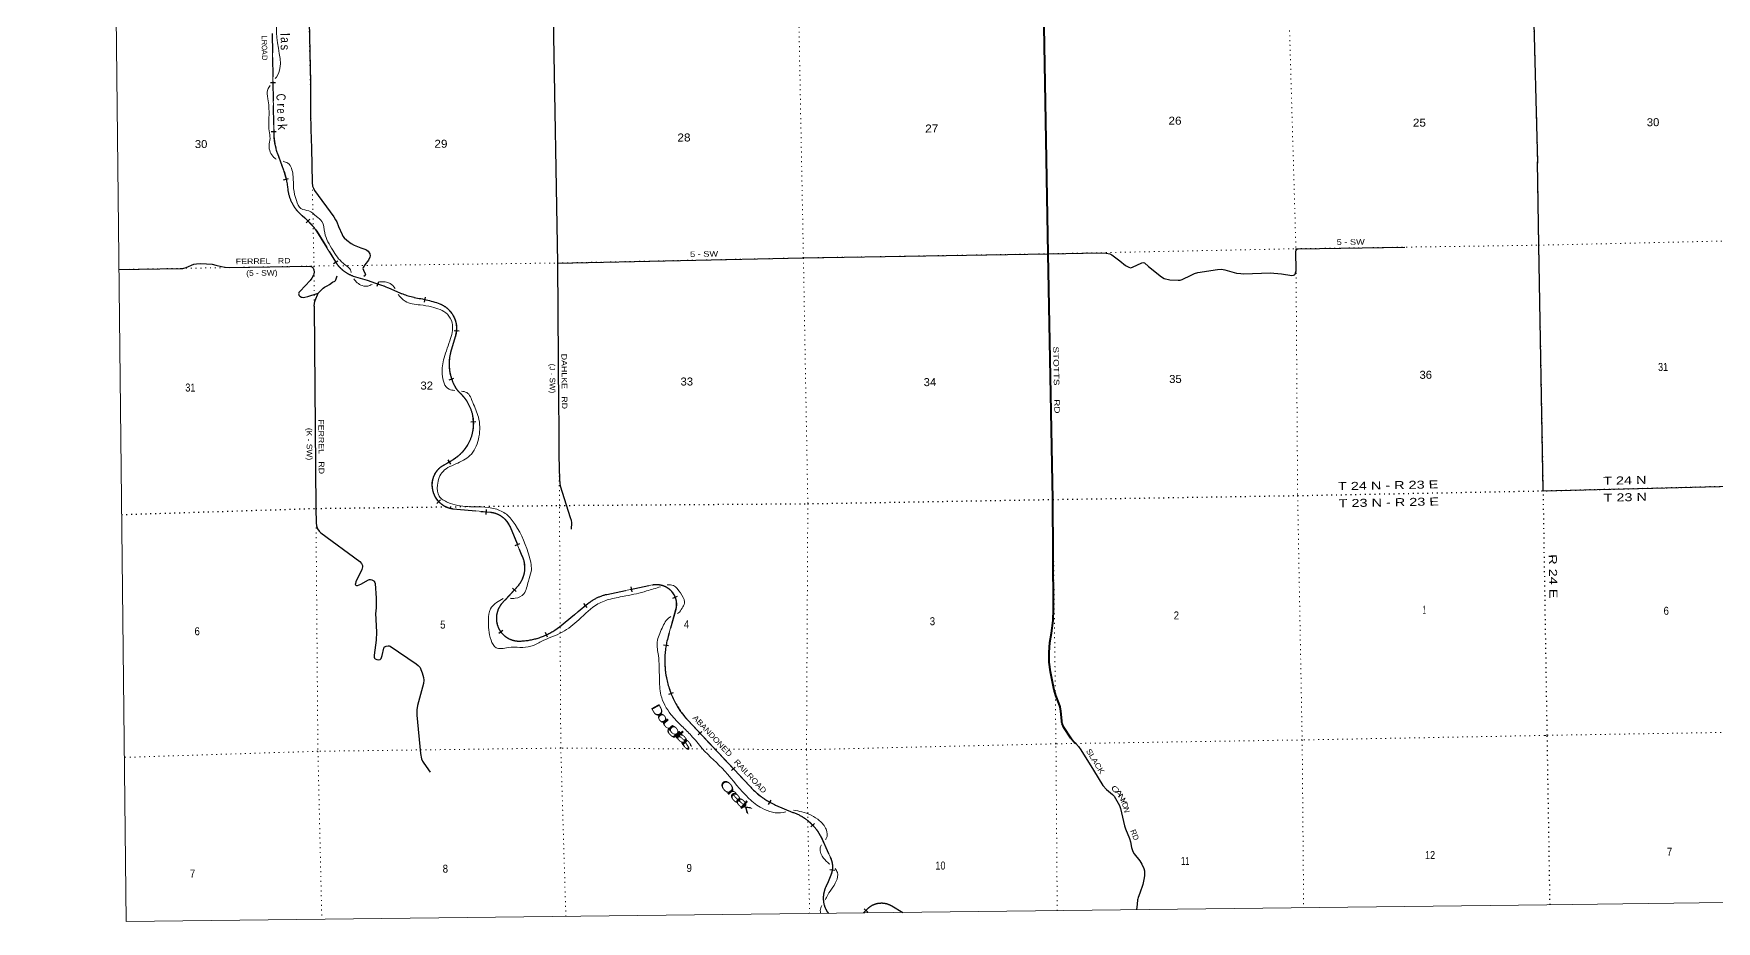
# Model space of a CAD drawing. Header units: feet. Extents: x 246606 to 497223, y 1368 to 189004.
# Drawn here: x 246606 to 283413, y 1368 to 20790 of the extents above; entities that cross this region are included whole.
import ezdxf
from ezdxf.enums import TextEntityAlignment as Align

# ---------------------------------------------------------------- set-up
doc = ezdxf.new("R2010")
doc.units = ezdxf.units.FT
doc.header["$LTSCALE"] = 70
doc.linetypes.add('DOTTED', pattern=[1.5, 0.3, -1.2])
doc.linetypes.add('LONG_DASHED', pattern=[7.5, 6, -1.5])
for name, color, linetype, lineweight in [('26', 7, 'Continuous', 40), ('29', 7, 'Continuous', 25), ('30', 7, 'Continuous', 25), ('34', 7, 'Continuous', 25), ('39', 7, 'Continuous', 13), ('4', 7, 'Continuous', 13), ('6', 7, 'DOTTED', 25), ('63', 7, 'Continuous', 25), ('7', 7, 'DOTTED', 13)]:
    doc.layers.add(name, color=color, linetype=linetype, lineweight=lineweight)
doc.layers.add('27', color=7, linetype='Continuous')
doc.layers.add('41', color=7, linetype='Continuous')

msp = doc.modelspace()

# ---------------------------------------------------------------- linework, layer by layer
at = {"layer": '26'}
msp.add_lwpolyline([(269400.34, 5262.22), (269372.76, 5284.22), (269315.35, 5347.46), (269295.74, 5372.45), (269142.94, 5612.02), (269134.79, 5624.74), (269121.97, 5648.85), (269111.74, 5674.16), (269104.22, 5700.41), (269099.48, 5727.3), (269097.57, 5754.53), (269074.29, 5969.27), (269056.42, 6057.96), (269030.03, 6142.5), (268964.84, 6308.28), (268946.85, 6356.98), (268934.05, 6407.29), (268930.76, 6425.53), (268850.39, 6824.08), (268821.77, 7037.28), (268815.59, 7252.29), (268831.92, 7466.78), (268869.23, 7672.68), (268906.87, 7947.9), (268915.94, 8201.71), (268900.71, 10598.46), (268797.27, 15973.95), (268699.8, 21363.57)], dxfattribs=at)
at = {"layer": '29'}
for p, q in [((279403.88, 21580), (279502.48, 17956.05)), ((274218.43, 15598.19), (274216.82, 16029.72)), ((274266.7, 16085.29), (276600.49, 16117.79)), ((248469.59, 15629.79), (249810.72, 15651.06)), ((250900.99, 15672.7), (252645.36, 15701.84)), ((254991, 5881.02), (255071.16, 5037.29))]:
    msp.add_line(p, q, dxfattribs=at)
for points in [[(257719.87, 42843.04), (257773.58, 37336.42), (257832.91, 31934.56), (257868.12, 26534.62), (257971.6, 21149.05), (258065, 15771.5), (258087.53, 12585.12), (258093.02, 12306.9), (258095.08, 11811.18), (258095.08, 11554.07), (258106.39, 11032.64)], [(252614.79, 21878.67), (252630.58, 21050.95), (252658.73, 19727.42), (252658.73, 19515.87), (252664.42, 19057.79), (252672.56, 18693.29), (252683.94, 18288.09), (252698.18, 17535.07)], [(279628.05, 10789.86), (279529.73, 16157.34), (279501.66, 17986.3)], [(252698.18, 17535.07), (252708.57, 17455.87), (252724.76, 17408.95), (252747.38, 17362.02), (253174.32, 16779.52), (253212.35, 16715.61), (253235.78, 16675.97), (253277.82, 16569.18), (253352.22, 16397.66), (253370.84, 16361.26), (253400.76, 16324.85), (253458.95, 16271.46), (253547.93, 16198.64), (253614.21, 16161.43), (253759.76, 16103.18), (253869.73, 16067.58), (253897.25, 16051.4), (253921.48, 16028.75), (253957.06, 15970.5), (253966.79, 15930.05), (253960.29, 15899.31), (253927.95, 15834.58), (253853.55, 15734.26), (253814.74, 15676.02), (253809.92, 15650.12), (253821.21, 15617.77), (253860.02, 15536.86), (253863.29, 15514.21), (253860.02, 15501.27), (253827.68, 15478.61)], [(258065, 15771.5), (263444.15, 15883.86), (268795.26, 15973.94), (269946.94, 15993.45)], [(269946.94, 15993.45), (270065.7, 15986.33), (270148.03, 15972.33), (270189.97, 15949.02), (270365.5, 15823.11), (270489.77, 15717.42), (270562.77, 15678.56), (270600.05, 15669.23), (270645.11, 15680.11), (270843.93, 15773.37), (270876.55, 15781.15), (270906.07, 15773.37), (270993.06, 15698.76), (271272.66, 15468.72), (271336.35, 15436.08), (271459.06, 15406.54), (271639.25, 15394.11), (271684.3, 15398.77), (271724.68, 15411.2), (271925.07, 15506.02), (271996.53, 15540.22), (272074.19, 15561.98), (272502.92, 15630.37), (272586.8, 15636.59), (272658.25, 15624.15), (272919.22, 15549.54), (273012.42, 15540.22), (273080.77, 15537.11), (273652.4, 15555.76), (273900.94, 15537.11), (274124.62, 15499.8), (274166.56, 15504.46), (274185.98, 15514.57), (274199.18, 15530.89), (274210.06, 15554.2), (274218.43, 15598.19)], [(274216.82, 16029.72), (274222.3, 16049.78), (274233.96, 16068.12), (274242.3, 16075.79), (274251.63, 16081.12), (274266.7, 16085.29)], [(249810.72, 15651.06), (249869.78, 15654.99), (249942.78, 15675.19), (250110.54, 15743.58), (250171.12, 15757.58), (250259.66, 15762.23), (250508.19, 15743.58), (250590.51, 15726.49), (250713.23, 15693.84), (250795.55, 15679.86), (250900.99, 15672.7)], [(252645.36, 15701.84), (252666.52, 15697.74), (252688.27, 15686.86), (252717, 15662.77), (252728.65, 15644.89), (252733.31, 15624.69), (252738.75, 15572.62), (252734.86, 15537.64), (252723.99, 15508.11), (252692.15, 15442.05), (252657.98, 15389.21), (252437.4, 15159.16), (252408.67, 15125.74), (252404.01, 15113.31), (252400.13, 15096.99), (252404.01, 15080.67), (252408.67, 15068.23), (252428.09, 15047.25), (252466.14, 15024.71), (252483.23, 15021.6), (252507.31, 15019.27), (252540.7, 15023.16), (252605.16, 15037.93), (252830.67, 15111.87)], [(252830.67, 15111.87), (252887.87, 15171.6), (252939.95, 15218.47), (252971.02, 15240.23), (253023.01, 15271.08), (253077.37, 15305.27), (253145.72, 15350.35), (253196.98, 15378.33), (253210.96, 15390.76), (253217.17, 15403.2), (253245.51, 15489.45)], [(252744.45, 14828.16), (252750.4, 14891.04), (252758.17, 14928.34), (252765.93, 14951.66), (252830.67, 15111.87)], [(252744.45, 14828.16), (252780.79, 10402.46), (252780.79, 10402.46), (252786.22, 10088.07)], [(279627.45, 10787.63), (284956.59, 10921.19), (290276.96, 11064.54)], [(258106.39, 11032.64), (258115.73, 10951.69), (258125.05, 10898.84), (258342.52, 10202.48), (258364.27, 10143.41), (258370.48, 10084.34), (258365.11, 9951.66)], [(252786.22, 10088.07), (252795.45, 10019.76), (252815.64, 9952.92), (252851.37, 9907.85), (252890.2, 9872.09), (253741.42, 9244.13), (253780.25, 9199.06), (253797.34, 9157.09), (253802, 9121.35), (253784.91, 9063.83), (253654.43, 8796.48), (253643.96, 8760.36), (253642.01, 8740.53), (253644.74, 8731.6), (253653.28, 8723.83), (253671.14, 8713.73), (253678.91, 8712.95), (253691.72, 8715.66), (253766.27, 8746.74), (253934.03, 8840), (253955.79, 8845.46), (253977.15, 8846.62), (254000.06, 8843.13), (254021.02, 8833.79), (254046.66, 8815.93), (254057.15, 8803.88), (254069.96, 8784.07), (254076.94, 8759.18), (254095.58, 8442.09), (254101.05, 8299.1), (254101.79, 8243.14), (254089.36, 8149.88), (254087.07, 8111.02), (254108, 7696.01), (254101.79, 7521.92), (254052.08, 7192.4), (254053.67, 7148.09), (254063.77, 7124), (254076.94, 7111.57), (254110.38, 7096.02), (254157.71, 7092.92), (254183.38, 7096.02), (254195.81, 7105.34), (254206.68, 7119.33), (254232.27, 7186.18), (254263.33, 7347.83), (254273.48, 7368.03), (254281.24, 7375.8), (254299.88, 7385.13), (254319.25, 7391.35), (254358.91, 7397.56), (254380.66, 7397.56), (254406.24, 7391.35), (254971.65, 7005.88), (255015.99, 6967.01), (255057.15, 6922.7), (255078.12, 6878.41), (255102.13, 6806.92), (255130.94, 6705.87), (255139.41, 6645.27), (255130.94, 6570.64), (255002.72, 6091.92), (254991.14, 5997.08), (254991, 5881.02)], [(269400.34, 5262.22), (269461.3, 5194.21), (269515.3, 5120.15), (269787.28, 4677.29), (269989.94, 4341.14), (270069.93, 4250.43), (270203.26, 4143.71), (270238.59, 4104.37), (270299.25, 4004.98), (270355.92, 3901.61), (270379.25, 3834.24), (270469.25, 3457.4), (270491.24, 3391.37), (270576.57, 3183.28), (270599.91, 3107.91), (270619.23, 2985.86), (270646.58, 2898.49), (270677.9, 2841.79), (270800.55, 2692.39), (270849.23, 2618.36), (270891.22, 2521.65), (270902.56, 2476.96), (270905.23, 2450.28), (270901.88, 2366.91), (270891.23, 2282.88), (270864.55, 2174.83), (270805.89, 1988.07), (270767.24, 1893.36), (270757.9, 1862.68), (270752.56, 1838.67), (270741.89, 1742.63), (270727.59, 1622)], [(255071.16, 5037.29), (255091.34, 4925.36), (255111.53, 4870.96), (255137.94, 4825.88), (255277.14, 4633.78)]]:
    msp.add_lwpolyline(points, dxfattribs=at)
at = {"layer": '34', "lineweight": 13}
for p, q in [((251824.4, 20790.33), (251856.38, 18630.35)), ((252796.63, 16469.44), (253208.77, 15795.25)), ((254366.46, 15224.35), (254618.51, 15118.52)), ((254930.4, 15019.08), (255035.88, 14997.06)), ((255826.49, 14155.92), (255725.62, 13814.71)), ((257027.4, 9997.87), (257287.18, 9366.86)), ((257201.02, 8710.38), (256835.3, 8307.65)), ((259140.78, 8520.57), (260145.67, 8730.13)), ((258110.15, 7813.78), (258731.03, 8318)), ((260648.49, 8188.64), (260483.79, 7600.14)), ((260914.14, 5766.6), (262268.63, 4322.4)), ((262829.37, 3912.62), (263211.2, 3752.11)), ((264756.96, 1551.8), (264859.64, 1653.73)), ((265375.97, 1703.59), (265617.01, 1561.75))]:
    msp.add_line(p, q, dxfattribs=at)
for points in [[(253595.89, 15486.26), (253903.74, 15392.5), (254084.48, 15331.38)], [(255784.62, 10392.89), (255862.18, 10382.79), (256601.11, 10318.09)], [(263809.54, 3248.69), (263820.23, 3232.23), (264025.9, 2778.91)], [(264042.93, 2379.99), (263987.48, 2236.47), (263938.66, 2134.94)]]:
    msp.add_lwpolyline(points, dxfattribs=at)
for centre, radius, start, end in [((253351.08, 18650.14), 1494.83, 180.75844, 198.85404), ((237038.76, 12503.19), 15938.03, 19.41505, 20.81609), ((250570.19, 17245.1), 1600.01, 5.07768, 20.33513), ((253036.34, 17486.32), 878.09, 186.51354, 230.94474), ((251329.26, 15410.31), 1809.68, 35.82146, 50.38823), ((253850.47, 16202.22), 759.87, 212.3826, 250.42533), ((253267.67, 12754.45), 2703.29, 66.017, 72.41289), ((255329.91, 16810.96), 1835.88, 247.20109, 257.43119), ((254696.21, 12784.7), 2238.28, 68.75011, 81.27124), ((255276.38, 14339.05), 579.79, 341.58786, 66.51383), ((256699.37, 13562.2), 1005.96, 165.46254, 202.2573), ((256442.91, 13436.28), 721.17, 200.71554, 227.11523), ((255302.95, 12255.99), 919.99, 305.37072, 45.11866), ((253485.53, 14976.42), 4191.37, 299.20047, 304.10207), ((255810.3, 10917.35), 492.46, 145.6192, 193.32338), ((255711.35, 11003.93), 362.23, 119.97708, 148.08402), ((255843.01, 10913.05), 523.43, 192.04031, 263.59466), ((256540.89, 9794.07), 527.47, 22.72921, 83.44461), ((256730.47, 9106.03), 614.78, 319.94182, 25.10404), ((259369.31, 7542.61), 1004.32, 103.15302, 129.4602), ((260229.54, 8303.81), 434.49, 344.62897, 101.12975), ((257225.94, 7997.38), 498.87, 141.54061, 266.63412), ((257207.61, 8951.8), 1452.46, 269.56767, 308.41738), ((262348.67, 7070.57), 1938.61, 164.14703, 222.27057), ((263566.81, 5510.27), 1759.63, 222.45943, 245.22308), ((262864.77, 2733.07), 1076.32, 28.62407, 71.22402), ((263596.33, 2560.75), 481.8, 337.96493, 26.92406), ((264456.61, 1874.46), 579.77, 153.3017, 191.48167), ((264419.82, 1875.92), 544.07, 192.40419, 217.5778), ((265150.09, 1344.32), 424.38, 57.84198, 133.18946)]:
    msp.add_arc(centre, radius, start, end, dxfattribs=at)
at = {"layer": '39'}
msp.add_line((260731.46, 8132.32), (260686.23, 8102.67), dxfattribs=at)
for points in [[(251292.89, 22871.5), (251339.62, 22809.19), (251636.84, 22336.03), (251813.83, 21784.86), (251905.52, 21462.95), (251922.55, 20707.7), (251915.9, 19839.55), (251888.55, 19806.22)], [(251782.15, 19652.54), (251728.07, 19566.87), (251730.86, 19367.48), (251754.37, 19007.03), (251755.72, 18662.6), (251776.46, 18497.52), (251754.98, 18340.33), (251862.5, 18080.93), (251909.77, 18042.58)], [(252062.68, 17998.19), (252168.45, 17953.26), (252277.94, 17703.94), (252293.19, 17401.87), (252352.49, 17140.26), (252453.67, 16961.4), (252622.67, 16911.73), (252791.94, 16791.56), (252910.94, 16681.26), (252972.2, 16433.76), (253148.51, 16055.8), (253376.72, 15766.68), (253546.19, 15596.16), (253554.15, 15561.67)], [(253610.52, 15424.81), (253683.84, 15340.91), (253917.24, 15267.32), (254007.36, 15302.37)], [(254169.55, 15359.21), (254405.34, 15323.68), (254512.86, 15216.95)], [(254580.91, 15080.92), (254730.4, 14934.23), (255062.29, 14855.01), (255309.64, 14811.69), (255655.91, 14649.94), (255759.13, 14465.05), (255726.31, 14120.49), (255583.28, 13696.93), (255544.49, 13340.26), (255692.48, 13008.51), (255816.18, 12983.3)], [(255962.59, 12969.47), (256078.6, 12937.56), (256212.08, 12720.56), (256335.93, 12396.77), (256347.64, 11971.83), (256180.32, 11592.48), (255881.68, 11393.88), (255560.85, 11213.32), (255439.46, 10910.7), (255476.57, 10671.16), (255668.01, 10532.95), (256100.43, 10442.05), (256701.47, 10394.12), (256947.11, 10274.26), (257138.9, 10049.44), (257451.16, 9335.66), (257488.57, 9019.58), (257427.08, 8813.88), (257327.69, 8535.52), (257141.19, 8436.07), (257026.09, 8435.61)], [(256875.75, 8428.99), (256731.61, 8343.78), (256597.51, 8204.26), (256556.23, 7968.43), (256610.22, 7523.51), (256721.41, 7354.76), (256982.64, 7357.83), (257484.92, 7386.04), (257709.58, 7491.69), (258164.96, 7692.93), (258533.65, 7966.34), (258950.27, 8314.46), (259225.17, 8420.31), (259562.51, 8488.14), (260014.24, 8596.72), (260319.97, 8689.08)], [(260461.01, 8731.6), (260598.56, 8713.89), (260751.91, 8553.37), (260841.09, 8360.37), (260731.46, 8132.32)], [(260541.17, 8036.55), (260524.89, 8026.75), (260351.01, 7782.33), (260247.7, 7479.78), (260270.97, 7181.77), (260292.97, 6696.44), (260328.62, 6315.89), (260545.29, 5895.8), (260785.43, 5638.95), (260989.2, 5434.33), (261231.45, 5151.3), (261723.73, 4653.77), (262250.56, 4057.67), (262538.78, 3841.3), (263001.32, 3752.53), (263055.72, 3767.14)], [(263229.56, 3801.46), (263409.22, 3764.25), (263797.82, 3570.44), (263939.23, 3381.67), (263944.03, 3182.29), (263924.47, 3155.58)], [(263837.05, 3036.23), (263830.09, 3026.73), (263853.11, 2793.18), (263974.28, 2655.52), (264018.09, 2616.32)], [(264135.68, 2526.4), (264186.08, 2438.01), (264162.72, 2246.57), (263953.05, 1905.32), (263922.98, 1836.42)], [(263849.19, 1712.97), (263835.34, 1687.31), (263815.68, 1574.43), (263827.79, 1540.39)]]:
    msp.add_spline(points, degree=3, dxfattribs=at)
at = {"layer": '4'}
msp.add_lwpolyline([(246606.45, 184933.96), (277430.77, 185294.38), (308254.57, 185697.19), (339077.78, 186142.4), (369900.35, 186630.01), (400722.22, 187160.02), (431543.33, 187732.43), (462363.63, 188347.22), (493183.04, 189004.41), (497222.97, 5471.78), (466151.09, 4809.2), (435078.34, 4189.37), (404004.75, 3612.28), (372930.4, 3077.93), (341855.35, 2586.32), (310779.64, 2137.47), (279703.36, 1731.35), (248626.54, 1367.98)], close=True, dxfattribs=at)
at = {"layer": '6'}
for points in [[(279056.31, 43112.46), (279141.65, 37742.93), (279192.95, 32339.03), (279312.54, 26943.46), (279403.88, 21580), (279502.47, 17956.41)], [(279775.12, 1732.24), (279714.15, 5438.39), (279628.05, 10789.86), (279529.73, 16157.34), (279501.66, 17986.3)], [(279588.72, 10786.66), (284956.59, 10921.19), (290276.96, 11064.54), (295534.37, 11271.8), (300874.6, 11445.55), (306208.97, 11599.11), (310647.76, 11725.54)], [(248528.6, 10268.36), (252780.79, 10402.46), (258107.87, 10468.28), (263539.56, 10506.32), (268900.71, 10598.46), (274253.84, 10684.52), (279591.24, 10786.71)]]:
    msp.add_lwpolyline(points, dxfattribs=at)
at = {"layer": '63'}
for p, q in [((251784.1, 19721.91), (251894.7, 19723.55)), ((251802.59, 18649.86), (251913.18, 18651.5)), ((252074.22, 17593.82), (252182.1, 17618.25)), ((252570.3, 16652.82), (252648.06, 16731.49)), ((253163.91, 15761.27), (253256.97, 15821.05)), ((254123.3, 15262.33), (254159.74, 15366.76)), ((255156.47, 14917.7), (255179.47, 15025.89)), ((255801.08, 14298.13), (255911.44, 14290.77)), ((255695.03, 13216.99), (255799.57, 13253.12)), ((256168.5, 12295.62), (256278.97, 12301.25)), ((255666.33, 11463.2), (255724.67, 11369.23)), ((255428.1, 10512.22), (255507.78, 10588.94)), ((256500.87, 10270.54), (256510.52, 10380.73)), ((257136.88, 9591.39), (257239.17, 9633.5)), ((257077.63, 8657.96), (257159.51, 8583.6)), ((259699.23, 8579.71), (259676.65, 8687.99)), ((260584.31, 8442.67), (260687.06, 8483.62)), ((258713.6, 8234.93), (258643.87, 8320.79)), ((256779.93, 7671.52), (256869.65, 7736.21)), ((257846.65, 7585.27), (257800.29, 7685.69)), ((260384.78, 7419.48), (260493.63, 7399.82)), ((260496.74, 6336.75), (260599.68, 6377.24)), ((261138.01, 5445.89), (261218.68, 5521.55)), ((261873.4, 4665.6), (261954.08, 4741.27)), ((262682.84, 3924.27), (262736.29, 4021.11)), ((263609.19, 3434.56), (263688.86, 3511.29)), ((264018, 2502.39), (264127.71, 2488.31)), ((264852.77, 1565.61), (264774.85, 1644.11))]:
    msp.add_line(p, q, dxfattribs=at)
at = {"layer": '63', "linetype": 'LONG_DASHED'}
for points in [[(251825.5, 20790.34), (251857.48, 18630.37), (251857.98, 18604.22), (251859.07, 18578.26), (251860.61, 18552.27), (251862.45, 18526.16), (251864.88, 18500.2), (251867.76, 18474.39), (251870.94, 18448.44), (251874.72, 18422.65), (251878.94, 18397.01), (251883.62, 18371.23), (251888.74, 18345.75), (251894.15, 18320.27), (251900.17, 18294.81), (251906.62, 18269.65), (251913.53, 18244.5), (251920.73, 18219.5), (251928.53, 18194.5), (251936.62, 18169.82), (251937.48, 18167.45), (252035.11, 17906.16), (252071.52, 17801.49), (252081.1, 17775.17), (252090.03, 17748.77), (252098.51, 17722.21), (252106.75, 17695.38), (252114.32, 17668.47), (252121.4, 17641.55), (252128.23, 17614.38), (252134.4, 17587.12), (252140.07, 17559.86), (252145.34, 17532.27), (252150.05, 17504.81), (252154.46, 17477.25), (252158.27, 17449.46), (252161.51, 17421.81), (252164.31, 17393.99), (252165.01, 17386.83), (252165.26, 17384.87), (252167.13, 17369.67), (252169.36, 17354.55), (252171.7, 17339.45), (252174.44, 17324.32), (252177.4, 17309.35), (252180.6, 17294.44), (252184.07, 17279.45), (252187.87, 17264.66)], [(252187.87, 17264.66), (252191.8, 17249.9), (252196.09, 17235.21), (252200.59, 17220.49), (252205.34, 17206.02), (252210.41, 17191.55), (252215.65, 17177.19), (252221.13, 17162.87), (252226.95, 17148.74), (252232.97, 17134.59), (252239.2, 17120.62), (252245.73, 17106.77), (252252.47, 17093.09), (252259.47, 17079.46), (252266.62, 17065.93), (252274.12, 17052.6), (252281.78, 17039.36), (252289.74, 17026.25), (252297.87, 17013.23), (252306.26, 17000.46), (252314.82, 16987.78), (252323.59, 16975.29), (252332.67, 16962.92), (252341.88, 16950.75), (252351.34, 16938.65), (252361, 16926.83), (252370.89, 16915.07), (252380.98, 16903.6), (252391.24, 16892.22), (252401.64, 16881.07), (252412.33, 16870.04), (252423.22, 16859.31), (252434.2, 16848.72), (252445.47, 16838.25), (252456.82, 16828.05), (252468.38, 16818.03), (252480.21, 16808.24), (252483.78, 16805.3), (252497.55, 16793.78), (252521.48, 16773.31), (252545.19, 16752.23), (252568.3, 16730.73), (252591.12, 16709.01), (252613.71, 16686.69), (252635.75, 16664.18), (252657.47, 16641.23), (252678.7, 16617.69), (252699.53, 16594.09), (252720.03, 16570.02), (252740.04, 16545.39), (252759.66, 16520.7), (252778.83, 16495.67), (252797.54, 16470.05), (253209.7, 15795.83), (253216.88, 15784.67), (253224.27, 15773.72), (253231.85, 15762.9), (253239.61, 15752.09), (253247.57, 15741.51), (253255.69, 15731.11), (253263.98, 15720.74), (253272.48, 15710.58), (253281.13, 15700.62), (253290.02, 15690.71), (253299.03, 15681.05), (253308.16, 15671.48), (253317.53, 15662.07), (253327.03, 15652.91), (253336.72, 15643.86), (253346.49, 15634.97), (253356.53, 15626.23), (253366.6, 15617.71), (253376.94, 15609.35), (253387.32, 15601.2), (253397.89, 15593.17), (253408.57, 15585.39), (253419.42, 15577.8), (253430.34, 15570.35), (253441.47, 15563.13), (253452.7, 15556.05), (253464.04, 15549.23), (253475.46, 15542.55), (253487.06, 15536.16), (253498.75, 15529.9), (253510.48, 15523.87), (253522.37, 15518.02), (253534.37, 15512.42), (253546.52, 15507.01), (253558.64, 15501.77), (253570.95, 15496.81), (253583.31, 15492.07), (253595.74, 15487.47), (253596.22, 15487.31), (253904.08, 15393.55), (254084.83, 15332.42), (254129.84, 15317.87), (254174.29, 15302.37), (254218.5, 15286.08), (254262.79, 15269.2), (254306.5, 15251.37), (254349.72, 15232.86)], [(254349.72, 15232.86), (254366.89, 15225.36), (254618.93, 15119.54), (254648.61, 15107.26), (254678.39, 15095.74), (254708.39, 15084.71), (254738.71, 15073.97), (254769.12, 15063.97), (254799.6, 15054.54), (254830.38, 15045.38), (254861.28, 15036.97), (254892.22, 15029.14), (254923.55, 15021.75), (254930.63, 15020.16), (255036.08, 14998.14), (255074.75, 14991.97), (255113.1, 14984.96), (255151.33, 14977.28), (255189.73, 14969.11), (255227.77, 14960.1), (255265.48, 14950.46), (255303.35, 14940.34), (255340.87, 14929.37), (255378.05, 14917.77), (255415.35, 14905.47), (255452.12, 14892.58), (255488.81, 14879.24), (255507.86, 14871.82), (255516.44, 14867.99), (255525.68, 14863.75), (255534.8, 14859.31), (255543.8, 14854.73), (255552.8, 14849.95), (255561.64, 14845.05), (255570.43, 14840.04), (255579.16, 14834.81), (255587.73, 14829.45), (255596.24, 14823.92), (255604.65, 14818.3), (255613, 14812.47), (255621.19, 14806.56), (255629.31, 14800.42), (255637.28, 14794.21), (255645.21, 14787.84), (255652.96, 14781.35), (255660.61, 14774.7), (255668.16, 14767.96), (255675.59, 14761.02), (255682.91, 14753.99), (255690.08, 14746.82), (255697.16, 14739.57), (255704.05, 14732.13), (255710.84, 14724.61), (255717.49, 14717.01), (255724.04, 14709.25), (255730.42, 14701.37), (255736.68, 14693.35), (255742.82, 14685.31), (255748.78, 14677.08), (255754.59, 14668.79), (255760.31, 14660.39), (255765.82, 14651.94), (255771.21, 14643.29), (255776.46, 14634.62), (255781.5, 14625.84), (255786.46, 14617.03), (255791.24, 14608.03), (255795.83, 14599.03), (255800.28, 14589.96), (255804.62, 14580.74), (255808.71, 14571.48), (255812.72, 14562.19), (255816.5, 14552.78), (255820.2, 14543.29), (255823.66, 14533.81), (255826.94, 14524.21), (255830.11, 14514.59), (255833.12, 14504.88), (255835.89, 14495.14), (255838.55, 14485.33), (255841.04, 14475.5), (255843.31, 14465.62), (255845.42, 14455.73), (255847.37, 14445.78), (255849.19, 14435.8), (255850.76, 14425.79), (255852.19, 14415.76), (255853.42, 14405.68), (255854.53, 14395.58), (255855.4, 14385.5), (255856.14, 14375.39), (255856.7, 14365.29), (255857.05, 14355.13), (255857.23, 14345.03), (255857.28, 14334.85), (255857.1, 14324.74), (255856.77, 14314.57), (255856.22, 14304.46), (255855.55, 14294.35), (255854.71, 14284.28), (255853.66, 14274.16)], [(255853.66, 14274.16), (255852.4, 14264.11), (255851.03, 14254.1), (255849.45, 14244.03), (255847.73, 14234.07), (255845.82, 14224.11), (255843.67, 14214.17), (255841.44, 14204.34), (255839.02, 14194.49), (255836.36, 14184.66), (255833.61, 14174.92), (255830.69, 14165.24), (255827.54, 14155.59), (255726.68, 13814.42), (255722.37, 13797.38), (255718.46, 13780.33), (255714.86, 13763.21), (255711.41, 13745.94), (255708.39, 13728.66), (255705.68, 13711.4), (255703.13, 13693.99), (255701.01, 13676.59), (255699.19, 13659.2), (255697.66, 13641.64), (255696.46, 13624.2), (255695.45, 13606.71), (255694.83, 13589.12), (255694.56, 13571.65), (255694.58, 13554.1), (255694.81, 13536.6), (255695.44, 13519), (255696.31, 13501.54), (255697.57, 13483.98), (255699.08, 13466.56), (255700.87, 13449.07), (255703.01, 13431.7), (255705.47, 13414.35), (255708.15, 13397.05), (255711.23, 13379.74), (255714.54, 13362.48), (255718.19, 13345.34), (255722.07, 13328.25), (255726.37, 13311.25), (255730.91, 13294.29), (255735.69, 13277.48), (255740.78, 13260.69), (255746.21, 13244.03), (255751.97, 13227.38), (255757.87, 13210.89), (255764.2, 13194.51), (255769.38, 13181.58), (255773.91, 13169.81), (255778.68, 13158.22), (255783.66, 13146.7), (255788.78, 13135.17), (255794.16, 13123.81), (255799.71, 13112.58), (255805.42, 13101.35), (255811.37, 13090.29), (255817.5, 13079.37), (255823.87, 13068.45), (255830.38, 13057.75), (255837.03, 13047.09), (255843.94, 13036.55), (255851, 13026.21), (255858.27, 13015.95), (255865.65, 13005.81), (255873.3, 12995.76), (255881.03, 12985.91), (255889.03, 12976.15), (255897.11, 12966.59), (255905.4, 12957.09), (255913.84, 12947.82), (255922.45, 12938.68), (255931.17, 12929.65), (255940.14, 12920.81), (255949.22, 12912.08), (255952.9, 12908.65), (255961.94, 12899.49), (255973.05, 12887.95), (255984.03, 12876.09), (255994.74, 12864.18), (256005.26, 12852.02), (256015.53, 12839.59), (256025.59, 12827.13), (256035.47, 12814.45), (256045.1, 12801.48), (256054.51, 12788.5), (256063.7, 12775.36), (256072.63, 12761.94), (256081.41, 12748.42), (256089.83, 12734.77), (256098.02, 12720.98), (256106.1, 12707), (256113.83, 12692.9), (256121.27, 12678.73), (256128.62, 12664.37), (256135.6, 12649.89), (256142.29, 12635.33), (256148.82, 12620.55), (256155, 12605.78)], [(256155.01, 12605.77), (256161.04, 12590.89), (256166.77, 12575.81), (256172.17, 12560.72), (256177.32, 12545.5), (256182.29, 12530.24), (256186.94, 12514.78), (256191.33, 12499.37), (256195.43, 12483.75), (256199.26, 12468.2), (256202.85, 12452.49), (256206.13, 12436.78), (256209.12, 12421), (256211.91, 12405.2), (256214.33, 12389.26), (256216.55, 12373.31), (256218.44, 12357.35), (256220.13, 12341.37), (256221.4, 12325.35), (256222.47, 12309.3), (256223.29, 12293.31), (256223.82, 12277.23), (256224.03, 12261.15), (256223.95, 12245.02), (256223.69, 12228.97), (256223.02, 12212.88), (256222.1, 12196.85), (256220.98, 12180.78), (256219.54, 12164.85), (256217.75, 12148.79), (256215.79, 12132.84), (256213.44, 12116.96), (256210.95, 12101.12), (256208.07, 12085.21), (256204.96, 12069.5), (256201.58, 12053.84), (256197.93, 12038.1), (256193.92, 12022.57), (256189.78, 12007.06), (256185.26, 11991.63), (256180.54, 11976.19), (256175.53, 11960.99), (256170.2, 11945.8), (256164.69, 11930.71), (256158.92, 11915.67), (256152.79, 11900.84), (256146.47, 11886), (256139.91, 11871.32), (256133.04, 11856.78), (256125.95, 11842.42), (256118.61, 11828.11), (256111.08, 11813.9), (256103.2, 11799.89), (256095.13, 11786), (256086.77, 11772.23), (256078.22, 11758.58), (256069.4, 11745.17), (256060.4, 11731.87), (256051.16, 11718.74), (256041.62, 11705.75), (256031.94, 11692.99), (256022, 11680.28), (256011.85, 11667.88), (256001.44, 11655.53), (255990.84, 11643.49), (255980.07, 11631.56), (255969.13, 11619.84), (255957.89, 11608.26), (255946.45, 11597), (255934.91, 11585.88), (255923.06, 11574.9), (255911.14, 11564.19), (255898.98, 11553.67), (255886.56, 11543.41), (255874.1, 11533.35), (255861.42, 11523.46), (255848.45, 11513.84), (255836.13, 11504.9), (255781.43, 11468.29), (255719.44, 11428.84), (255657.39, 11390.32), (255594.73, 11352.9), (255530.89, 11316.74), (255530.3, 11316.42), (255524.91, 11313.21), (255519.53, 11309.91), (255514.22, 11306.5), (255508.95, 11303.02), (255503.77, 11299.43), (255498.65, 11295.78), (255493.59, 11292.03), (255488.59, 11288.18), (255483.68, 11284.25), (255478.8, 11280.23), (255474.03, 11276.13), (255469.3, 11271.94), (255464.68, 11267.67), (255460.1, 11263.33), (255455.62, 11258.93), (255451.19, 11254.42), (255446.89, 11249.82)], [(255446.89, 11249.82), (255442.64, 11245.19), (255438.44, 11240.44), (255434.36, 11235.66), (255430.36, 11230.8), (255426.45, 11225.84), (255422.63, 11220.85), (255418.87, 11215.79), (255415.23, 11210.61), (255411.66, 11205.43), (255408.18, 11200.19), (255404.8, 11194.83), (255401.4, 11189.83), (255396.7, 11182.61), (255392.15, 11175.36), (255387.72, 11168.06), (255383.38, 11160.62), (255379.24, 11153.12), (255375.16, 11145.59), (255371.27, 11137.96), (255367.44, 11130.23), (255363.82, 11122.5), (255360.33, 11114.66), (255356.93, 11106.78), (255353.66, 11098.84), (255350.61, 11090.85), (255347.63, 11082.77), (255344.8, 11074.68), (255342.14, 11066.53), (255339.62, 11058.35), (255337.23, 11050.11), (255334.95, 11041.84), (255332.88, 11033.53), (255330.91, 11025.19), (255329.12, 11016.79), (255327.43, 11008.36), (255325.94, 10999.93), (255324.56, 10991.46), (255323.34, 10982.99), (255322.27, 10974.46), (255321.36, 10965.96), (255320.57, 10957.39), (255319.96, 10948.87), (255319.47, 10940.27), (255319.17, 10931.72), (255318.98, 10923.13), (255318.93, 10914.59), (255319.05, 10905.99), (255319.36, 10897.43), (255319.77, 10888.88), (255320.35, 10880.28), (255321.05, 10871.77), (255321.9, 10863.23), (255322.97, 10854.7), (255324.12, 10846.24), (255325.42, 10837.76), (255326.92, 10829.28), (255328.51, 10820.86), (255330.23, 10812.49), (255332.17, 10804.1), (255333.26, 10799.14), (255335.32, 10790.29), (255337.52, 10781.42), (255339.91, 10772.64), (255342.44, 10763.89), (255345.1, 10755.18), (255347.96, 10746.5), (255350.93, 10737.87), (255354.07, 10729.32), (255357.32, 10720.81), (255360.78, 10712.37), (255364.37, 10703.98), (255368.06, 10695.68), (255371.91, 10687.42), (255375.93, 10679.24), (255380.13, 10671.1), (255384.37, 10663.05), (255388.84, 10655.09), (255393.42, 10647.21), (255398.11, 10639.37), (255402.93, 10631.69), (255407.96, 10624.03), (255413.05, 10616.47), (255418.3, 10609.04), (255423.62, 10601.66), (255429.17, 10594.37), (255434.78, 10587.23), (255440.51, 10580.17), (255446.39, 10573.15), (255452.4, 10566.32), (255458.48, 10559.54), (255464.72, 10552.9), (255471.07, 10546.3), (255477.51, 10539.91), (255484.11, 10533.59), (255490.76, 10527.37), (255497.54, 10521.26), (255504.44, 10515.33), (255511.46, 10509.44), (255518.54, 10503.71), (255525.75, 10498.11)], [(255525.75, 10498.11), (255533.01, 10492.68), (255540.41, 10487.33), (255547.86, 10482.08), (255555.43, 10477.02), (255563.08, 10472.06), (255570.84, 10467.25), (255578.68, 10462.53), (255586.58, 10458.02), (255594.54, 10453.6), (255602.58, 10449.34), (255610.74, 10445.22), (255618.91, 10441.24), (255627.2, 10437.37), (255635.52, 10433.71), (255643.94, 10430.13), (255652.39, 10426.76), (255660.92, 10423.49), (255669.45, 10420.38), (255678.1, 10417.41), (255686.78, 10414.65), (255695.47, 10411.99), (255704.28, 10409.48), (255713.06, 10407.13), (255721.89, 10404.93), (255730.81, 10402.92), (255739.7, 10401.04), (255748.65, 10399.29), (255757.68, 10397.76), (255766.66, 10396.33), (255775.66, 10395.05), (255784.76, 10393.98), (255862.3, 10383.88), (256601.22, 10319.18), (256610.41, 10318.07), (256619.53, 10316.76), (256628.61, 10315.29), (256637.74, 10313.71), (256646.8, 10311.93), (256655.78, 10309.99), (256664.8, 10307.94), (256673.75, 10305.68), (256682.63, 10303.29), (256691.53, 10300.71), (256700.32, 10298.01), (256709.09, 10295.19), (256717.84, 10292.17), (256726.47, 10288.99), (256735.07, 10285.66), (256743.62, 10282.23), (256752.14, 10278.59), (256760.55, 10274.86), (256768.93, 10270.91), (256777.18, 10266.88), (256785.43, 10262.69), (256793.55, 10258.35), (256801.6, 10253.86), (256809.59, 10249.27), (256817.5, 10244.48), (256825.34, 10239.59), (256833.06, 10234.55), (256840.71, 10229.42), (256848.24, 10224.07), (256855.7, 10218.64), (256863.05, 10213.12), (256870.33, 10207.44), (256877.48, 10201.62), (256884.56, 10195.65), (256891.53, 10189.63), (256898.38, 10183.42), (256905.1, 10177.11), (256911.75, 10170.71), (256918.25, 10164.21), (256924.66, 10157.52), (256930.96, 10150.78), (256937.08, 10143.91), (256943.16, 10136.98), (256949.09, 10129.86), (256954.87, 10122.7), (256960.52, 10115.46), (256966.12, 10108.06), (256971.48, 10100.58), (256976.79, 10093.05), (256981.92, 10085.39), (256986.99, 10077.62), (256991.84, 10069.83), (256996.57, 10061.89), (257001.18, 10053.91), (257005.68, 10045.84), (257009.96, 10037.69), (257014.16, 10029.44), (257018.21, 10021.15), (257022.1, 10012.77), (257025.81, 10004.37), (257028.41, 9998.3), (257288.19, 9367.3), (257288.9, 9365.75), (257293.38, 9355.96), (257297.64, 9346.09), (257301.77, 9336.18), (257305.66, 9326.15)], [(257305.66, 9326.15), (257309.41, 9316.08), (257313, 9305.98), (257316.42, 9295.79), (257319.62, 9285.53), (257322.66, 9275.17), (257325.56, 9264.84), (257328.21, 9254.4), (257330.69, 9243.96), (257333.04, 9233.45), (257335.17, 9222.97), (257337.09, 9212.34), (257338.89, 9201.74), (257340.41, 9191.11), (257341.86, 9180.49), (257343.04, 9169.75), (257344.06, 9159.09), (257344.9, 9148.41), (257345.57, 9137.62), (257345.97, 9126.91), (257346.28, 9116.18), (257346.34, 9105.43), (257346.27, 9094.63), (257345.97, 9083.93), (257345.45, 9073.18), (257344.81, 9062.47), (257343.99, 9051.72), (257342.89, 9041.05), (257341.68, 9030.33), (257340.29, 9019.67), (257338.68, 9009.03), (257336.87, 8998.48), (257334.91, 8987.91), (257332.8, 8977.36), (257330.43, 8966.88), (257327.92, 8956.44), (257325.19, 8946.03), (257322.34, 8935.64), (257319.24, 8925.36), (257316.03, 8915.11), (257312.62, 8904.94), (257308.99, 8894.78), (257305.23, 8884.76), (257301.29, 8874.72), (257297.16, 8864.83), (257292.85, 8854.92), (257288.37, 8845.18), (257283.74, 8835.48), (257278.98, 8825.88), (257273.99, 8816.31), (257268.81, 8806.9), (257263.54, 8797.58), (257258.05, 8788.27), (257252.46, 8779.14), (257246.69, 8770.07), (257240.69, 8761.11), (257234.63, 8752.29), (257228.4, 8743.52), (257221.93, 8734.88), (257215.42, 8726.36), (257208.75, 8717.96), (257201.85, 8709.66), (256836.14, 8306.94), (256831.58, 8301.07), (256826.32, 8294.18), (256821.19, 8287.12), (256816.22, 8280.03), (256811.36, 8272.86), (256806.58, 8265.56), (256802.01, 8258.19), (256797.49, 8250.78), (256793.16, 8243.26), (256788.89, 8235.64), (256784.82, 8228.01), (256780.87, 8220.26), (256777.04, 8212.46), (256773.33, 8204.59), (256769.82, 8196.67), (256766.38, 8188.65), (256763.1, 8180.61), (256759.99, 8172.49), (256757.03, 8164.36), (256754.18, 8156.14), (256751.44, 8147.9), (256748.92, 8139.59), (256746.5, 8131.25), (256744.25, 8122.84), (256742.11, 8114.4), (256740.16, 8105.95), (256738.33, 8097.46), (256736.65, 8088.96), (256735.14, 8080.38), (256733.78, 8071.82), (256732.52, 8063.19), (256731.47, 8054.6), (256730.53, 8045.93), (256729.79, 8037.29), (256729.15, 8028.62), (256728.66, 8019.98), (256728.34, 8011.27), (256728.21, 8002.58)], [(257494.9, 7529.15), (257519.67, 7534.34), (257544.41, 7540.07), (257569.07, 7546.11), (257593.49, 7552.69), (257617.84, 7559.6), (257642.03, 7566.92), (257666.18, 7574.77), (257690.06, 7582.97), (257713.99, 7591.57), (257737.55, 7600.63), (257761.17, 7610.1), (257784.42, 7620.02), (257807.61, 7630.25), (257830.52, 7640.83), (257853.39, 7651.93), (257875.9, 7663.49), (257898.24, 7675.28), (257920.52, 7687.58), (257942.42, 7700.14), (257964.18, 7713.12), (257985.67, 7726.65), (258006.89, 7740.32), (258027.93, 7754.42), (258048.73, 7769.07), (258069.24, 7783.85), (258089.47, 7798.97), (258109.46, 7814.64), (258730.34, 8318.85), (258743.98, 8329.95), (258757.8, 8340.68), (258771.83, 8351.18), (258786.04, 8361.59), (258800.45, 8371.62), (258814.96, 8381.36), (258829.68, 8391), (258844.59, 8400.27), (258859.59, 8409.24), (258874.88, 8418.04), (258890.19, 8426.49), (258905.64, 8434.78), (258921.34, 8442.75), (258937.09, 8450.36), (258953.01, 8457.75), (258968.99, 8464.91), (258985.23, 8471.77), (259001.44, 8478.33), (259017.91, 8484.6), (259034.33, 8490.58), (259050.96, 8496.31), (259067.63, 8501.7), (259084.41, 8506.78), (259101.24, 8511.66), (259118.25, 8516.15), (259135.3, 8520.42), (259140.54, 8521.64), (260145.45, 8731.21), (260152.95, 8732.64), (260160.43, 8733.89), (260167.92, 8735.01), (260175.49, 8736.05), (260183.04, 8736.91), (260190.58, 8737.65), (260198.18, 8738.3), (260205.77, 8738.77), (260213.34, 8739.1), (260220.98, 8739.32), (260228.56, 8739.39), (260236.14, 8739.37), (260243.78, 8739.19), (260251.35, 8738.86), (260258.93, 8738.4), (260266.5, 8737.85), (260274.1, 8737.11), (260281.63, 8736.29), (260289.2, 8735.29), (260296.7, 8734.2), (260304.22, 8732.96), (260311.69, 8731.59), (260319.13, 8730.09), (260326.55, 8728.48), (260333.95, 8726.7), (260341.34, 8724.82), (260348.66, 8722.8), (260355.96, 8720.68), (260363.21, 8718.38), (260370.43, 8715.98), (260377.57, 8713.48), (260384.71, 8710.84), (260391.78, 8708.06), (260398.84, 8705.14), (260405.81, 8702.17), (260412.75, 8699), (260419.6, 8695.73), (260426.43, 8692.37), (260433.16, 8688.9), (260439.86, 8685.24), (260446.5, 8681.53), (260453.03, 8677.67), (260459.53, 8673.76), (260465.98, 8669.65)], [(260465.98, 8669.65), (260472.3, 8665.48), (260478.56, 8661.2), (260484.8, 8656.79), (260490.88, 8652.26), (260496.93, 8647.69), (260502.88, 8642.95), (260508.8, 8638.13), (260514.56, 8633.22), (260520.27, 8628.17), (260525.88, 8623.06), (260531.43, 8617.84), (260536.84, 8612.52), (260542.21, 8607.1), (260547.46, 8601.6), (260552.61, 8596), (260557.63, 8590.32), (260562.58, 8584.55), (260567.45, 8578.71), (260572.18, 8572.77), (260576.83, 8566.75), (260581.36, 8560.63), (260585.82, 8554.45), (260590.11, 8548.2), (260594.33, 8541.87), (260598.42, 8535.48), (260602.41, 8528.99), (260606.27, 8522.47), (260610.06, 8515.85), (260613.68, 8509.19), (260617.23, 8502.43), (260620.61, 8495.63), (260623.9, 8488.79), (260627.08, 8481.91), (260630.14, 8474.91), (260633.03, 8467.89), (260635.84, 8460.86), (260638.53, 8453.71), (260641.09, 8446.57), (260643.53, 8439.37), (260645.8, 8432.09), (260647.99, 8424.85), (260650.04, 8417.53), (260651.95, 8410.13), (260653.75, 8402.76), (260655.43, 8395.36), (260656.94, 8387.89), (260658.37, 8380.4), (260659.62, 8372.92), (260660.74, 8365.43), (260661.78, 8357.86), (260662.64, 8350.31), (260663.38, 8342.77), (260664.03, 8335.17), (260664.5, 8327.58), (260664.83, 8320.01), (260665.05, 8312.37), (260665.12, 8304.8), (260665.1, 8297.21), (260664.92, 8289.57), (260664.59, 8282), (260664.13, 8274.42), (260663.58, 8266.85), (260662.84, 8259.25), (260662.02, 8251.72), (260661.02, 8244.15), (260659.93, 8236.65), (260658.69, 8229.13), (260657.32, 8221.67), (260655.82, 8214.22), (260654.21, 8206.8), (260652.43, 8199.4), (260650.55, 8192.01), (260649.55, 8188.35), (260484.85, 7599.84), (260475.77, 7567.17), (260467.5, 7534.48), (260459.77, 7501.62), (260452.38, 7468.47), (260445.78, 7435.3), (260439.79, 7402.16), (260434.13, 7368.72), (260429.25, 7335.26), (260424.99, 7301.83), (260421.24, 7268.05), (260418.16, 7234.49), (260415.45, 7200.81), (260413.48, 7166.94), (260412.17, 7133.27), (260411.43, 7099.43), (260411.11, 7065.69), (260411.54, 7031.73), (260412.45, 6998.04), (260414.1, 6964.14), (260416.23, 6930.5), (260418.92, 6896.71), (260422.27, 6863.13), (260426.23, 6829.57), (260430.63, 6796.1), (260435.82, 6762.6), (260441.43, 6729.18)], [(256728.21, 8002.6), (256728.18, 7993.93), (256728.32, 7985.2), (256728.59, 7976.54), (256729.02, 7967.87), (256729.65, 7959.18), (256730.38, 7950.55), (256731.25, 7941.91), (256732.33, 7933.25), (256733.51, 7924.66), (256734.83, 7916.1), (256736.34, 7907.52), (256737.97, 7898.96), (256739.77, 7890.49), (256741.73, 7882.04), (256743.8, 7873.56), (256746.04, 7865.17), (256748.43, 7856.85), (256750.92, 7848.51), (256753.6, 7840.24), (256756.42, 7832.06), (256759.4, 7823.84), (256762.5, 7815.76), (256765.7, 7807.69), (256769.1, 7799.67), (256772.62, 7791.76), (256776.29, 7783.88), (256780.06, 7776.07), (256784.02, 7768.29), (256788.05, 7760.63), (256792.29, 7753.01), (256796.6, 7745.5), (256801.06, 7738.01), (256805.65, 7730.66), (256810.38, 7723.38), (256815.19, 7716.17), (256820.2, 7709.04), (256825.29, 7701.97), (256830.5, 7695.04), (256835.81, 7688.17), (256841.3, 7681.44), (256846.88, 7674.76), (256852.54, 7668.21), (256858.33, 7661.73), (256864.25, 7655.39), (256870.32, 7649.11), (256876.4, 7642.93), (256882.68, 7636.9), (256889.02, 7630.98), (256895.46, 7625.13), (256901.97, 7619.44), (256908.67, 7613.84), (256915.4, 7608.34), (256922.24, 7603.02), (256929.13, 7597.75), (256936.2, 7592.63), (256943.29, 7587.65), (256950.45, 7582.79), (256957.75, 7578.01), (256965.13, 7573.44), (256972.53, 7568.93), (256980.05, 7564.59), (256987.68, 7560.32), (256995.3, 7556.26), (257003.06, 7552.31), (257010.85, 7548.48), (257018.72, 7544.76), (257026.65, 7541.26), (257034.66, 7537.81), (257042.7, 7534.54), (257050.82, 7531.42), (257058.96, 7528.46), (257067.17, 7525.61), (257075.41, 7522.88), (257083.72, 7520.35), (257092.07, 7517.94), (257100.47, 7515.68), (257108.91, 7513.54), (257117.36, 7511.6), (257125.85, 7509.77), (257134.35, 7508.09), (257142.93, 7506.57), (257151.49, 7505.21), (257160.12, 7503.96), (257168.71, 7502.9), (257177.39, 7501.96), (257186.02, 7501.23), (257194.69, 7500.59), (257196.68, 7500.47), (257218.13, 7500.44), (257243.49, 7500.93), (257268.8, 7501.73), (257294.14, 7502.94), (257319.35, 7504.78), (257344.71, 7506.92), (257369.9, 7509.48), (257395.05, 7512.57), (257420.04, 7516.09), (257445.08, 7520.03), (257470.06, 7524.26), (257494.9, 7529.15)], [(260441.43, 6729.18), (260447.72, 6695.97), (260454.43, 6662.85), (260461.98, 6629.89), (260469.97, 6597.01), (260478.43, 6564.4), (260487.51, 6531.81), (260497.24, 6499.44), (260507.6, 6467.09), (260518.24, 6435.06), (260529.73, 6403.2), (260541.71, 6371.6), (260554.11, 6340.08), (260567.04, 6309.02), (260580.76, 6277.93), (260594.79, 6247.16), (260609.53, 6216.79), (260624.51, 6186.55), (260640.34, 6156.48), (260656.51, 6126.92), (260673.17, 6097.61), (260690.43, 6068.34), (260708.28, 6039.71), (260726.37, 6011.2), (260745.18, 5983.1), (260764.42, 5955.08), (260784.05, 5927.76), (260804.35, 5900.64), (260824.94, 5873.85), (260846, 5847.32), (260867.65, 5821.43), (260889.73, 5795.62), (260912.15, 5770.33), (260914.94, 5767.35), (262269.43, 4323.15), (262290.35, 4300.56), (262311.65, 4278.58), (262333.34, 4256.95), (262355.42, 4235.44), (262377.89, 4214.52), (262400.63, 4194.09), (262423.76, 4173.77), (262447.27, 4154.07), (262471.06, 4134.84), (262495.37, 4115.83), (262519.82, 4097.44), (262544.53, 4079.29), (262569.75, 4061.63), (262595.14, 4044.57), (262620.91, 4027.87), (262646.83, 4011.53), (262673.25, 3995.67), (262699.7, 3980.31), (262726.67, 3965.42), (262753.67, 3951.02), (262781.05, 3936.99), (262808.58, 3923.57), (262829.82, 3913.63), (263211.59, 3753.14), (263229.37, 3746.99), (263246.95, 3740.44), (263264.42, 3733.58), (263281.92, 3726.49), (263299.19, 3719.04), (263316.24, 3711.3), (263333.34, 3703.33), (263350.19, 3694.98), (263366.83, 3686.36), (263383.47, 3677.41), (263399.81, 3668.22), (263416.07, 3658.82), (263432.2, 3649), (263448.02, 3638.96), (263463.72, 3628.61), (263479.27, 3618.1), (263494.67, 3607.17), (263509.8, 3596.11), (263524.79, 3584.64), (263539.51, 3573.04), (263554.12, 3561.13), (263568.43, 3548.98), (263582.53, 3536.56), (263596.46, 3523.98), (263610.15, 3511.01), (263623.66, 3497.89), (263636.87, 3484.52), (263649.91, 3470.98), (263662.61, 3457.11), (263675.13, 3443.07), (263687.38, 3428.89), (263699.42, 3414.44), (263711.16, 3399.75), (263722.68, 3384.8), (263733.98, 3369.8), (263744.92, 3354.47), (263755.6, 3339.01), (263766.1, 3323.37), (263776.23, 3307.65), (263786.11, 3291.54), (263795.76, 3275.39), (263805, 3259.06)], [(263805, 3259.06), (263810.48, 3249.26), (263821.2, 3232.76), (264026.89, 2779.38), (264030.66, 2771.85), (264034.26, 2764.25), (264037.72, 2756.59), (264041.11, 2748.83), (264044.31, 2741.03), (264047.37, 2733.21), (264050.35, 2725.31), (264053.14, 2717.36), (264055.79, 2709.38), (264058.32, 2701.3), (264060.68, 2693.23), (264062.95, 2685.14), (264065.06, 2676.93), (264066.99, 2668.76), (264068.79, 2660.53), (264070.48, 2652.29), (264072, 2643.96), (264073.4, 2635.67), (264074.61, 2627.3), (264075.7, 2618.97), (264076.66, 2610.57), (264077.45, 2602.2), (264078.08, 2593.81), (264078.61, 2585.41), (264078.94, 2576.97), (264079.17, 2568.53), (264079.22, 2560.1), (264079.17, 2551.68), (264078.9, 2543.25), (264078.52, 2534.83), (264078.01, 2526.45), (264077.35, 2518.04), (264076.51, 2509.65), (264075.53, 2501.26), (264074.46, 2492.91), (264073.18, 2484.56), (264071.75, 2476.26), (264070.23, 2467.96), (264068.56, 2459.74), (264066.68, 2451.48), (264064.73, 2443.28), (264062.57, 2435.15), (264060.36, 2427.04), (264057.93, 2418.93), (264055.39, 2410.92), (264052.71, 2402.95), (264049.89, 2394.96), (264046.9, 2387.1), (264043.96, 2379.59), (263988.49, 2236.03), (263939.65, 2134.45), (263938.84, 2132.84), (263934.42, 2123.74), (263930.13, 2114.6), (263925.99, 2105.37), (263922.09, 2096.08), (263918.27, 2086.68), (263914.63, 2077.26), (263911.19, 2067.76), (263907.92, 2058.25), (263904.8, 2048.64), (263901.79, 2039), (263899.05, 2029.29), (263896.42, 2019.53), (263893.99, 2009.71), (263891.67, 1999.85), (263889.61, 1989.99), (263887.66, 1980.09), (263885.89, 1970.16), (263884.33, 1960.16), (263882.93, 1950.18), (263881.66, 1940.13), (263880.62, 1930.11), (263879.73, 1920.01), (263879.06, 1909.96), (263878.51, 1899.87), (263878.13, 1889.81), (263877.94, 1879.68), (263877.98, 1869.59), (263878.14, 1859.52), (263878.49, 1849.38), (263879, 1839.33), (263879.69, 1829.25), (263880.61, 1819.17), (263881.64, 1809.15), (263882.85, 1799.12), (263884.3, 1789.09), (263885.85, 1779.13), (263887.57, 1769.2), (263889.53, 1759.28), (263891.62, 1750.01), (263893.91, 1740.86), (263896.37, 1731.71), (263898.94, 1722.55), (263901.71, 1713.49), (263904.63, 1704.51), (263907.67, 1695.5)], [(263907.67, 1695.5), (263910.9, 1686.6), (263914.28, 1677.78), (263917.85, 1668.95), (263921.54, 1660.25), (263925.33, 1651.58), (263929.34, 1642.95), (263933.48, 1634.47), (263937.8, 1626.03), (263942.19, 1617.65), (263946.8, 1609.32), (263951.5, 1601.13), (263956.4, 1592.97), (263961.39, 1584.96), (263966.54, 1576.98), (263971.82, 1569.13), (263990.63, 1542.3)], [(264754.84, 1551.24), (264858.88, 1654.52), (264864.34, 1659.59), (264869.89, 1664.51), (264875.52, 1669.33), (264881.23, 1674.11), (264887.04, 1678.75), (264892.9, 1683.26), (264898.86, 1687.74), (264904.9, 1692.06), (264910.98, 1696.26), (264917.2, 1700.4), (264923.43, 1704.38), (264929.73, 1708.31), (264936.14, 1712.11), (264942.58, 1715.76), (264949.1, 1719.32), (264955.65, 1722.78), (264962.32, 1726.13), (264968.98, 1729.35), (264975.76, 1732.44), (264982.54, 1735.42), (264989.4, 1738.3), (264996.29, 1741.04), (265003.24, 1743.64), (265010.21, 1746.16), (265017.27, 1748.53), (265024.35, 1750.8), (265031.46, 1752.93), (265038.6, 1754.96), (265045.8, 1756.81), (265053.02, 1758.56), (265060.23, 1760.2), (265067.51, 1761.72), (265074.81, 1763.08), (265082.15, 1764.33), (265089.47, 1765.48), (265096.85, 1766.45), (265104.22, 1767.3), (265111.62, 1768.07), (265118.99, 1768.67), (265126.44, 1769.13), (265133.85, 1769.5), (265141.27, 1769.68), (265148.66, 1769.81), (265156.14, 1769.75), (265163.53, 1769.58), (265170.93, 1769.29), (265178.38, 1768.87), (265185.77, 1768.28), (265193.15, 1767.62), (265200.53, 1766.78), (265207.94, 1765.86), (265215.25, 1764.79), (265222.58, 1763.56), (265229.88, 1762.24), (265237.19, 1760.81), (265244.42, 1759.19), (265251.68, 1757.49), (265258.87, 1755.67), (265266.04, 1753.7), (265273.14, 1751.6), (265280.22, 1749.4), (265287.29, 1747.09), (265294.28, 1744.61), (265301.25, 1742.05), (265308.18, 1739.33), (265315.07, 1736.52), (265321.87, 1733.57), (265328.64, 1730.53), (265335.34, 1727.37), (265342.01, 1724.05), (265348.58, 1720.65), (265355.15, 1717.13), (265361.61, 1713.5), (265368.04, 1709.74), (265374.36, 1705.88), (265376.54, 1704.53), (265619.79, 1561.39)]]:
    msp.add_lwpolyline(points, dxfattribs=at)
at = {"layer": '7'}
for points in [[(252366.62, 42785.17), (252428.56, 37232.26), (252498.06, 31800.23), (252547.17, 26442.64), (252630.58, 21050.95), (252737.92, 15705.69), (252780.79, 10402.46), (252823.7, 5089.16), (252909.92, 1415.54)], [(258247.46, 1475.91), (258136.7, 5158.95), (258107.87, 10468.28), (258065, 15771.5), (257971.6, 21149.05), (257868.12, 26534.62), (257832.91, 31934.56), (257773.55, 37344.47), (257719.87, 42843.04)], [(263054.91, 42929.03), (263092.43, 37452.56), (263185.93, 32048.82), (263235.26, 26636.85), (263340.74, 21253.31), (263444.15, 15883.86), (263539.56, 10506.32), (263512.41, 5124.25), (263579.06, 1537.49)], [(268995.38, 1601.33), (268967.86, 5253.03), (268900.71, 10598.46), (268797.27, 15973.95), (268697.77, 21369.6), (268582.32, 26732.96), (268516.95, 32136.81), (268455.54, 37556.79), (268271.51, 42984.33)], [(273707.15, 43040.51), (273796.62, 37638.77), (273869.98, 32247.04), (273975.51, 26851.42), (274058.81, 21487.93), (274216.62, 16084.45), (274253.84, 10684.52), (274353.15, 5337.21), (274385.37, 1666.14)], [(279524, 16161.29), (284864.36, 16282.68), (290170.64, 16425.9), (295450.64, 16582.98), (300750.64, 16754.36), (306110.87, 16942.4), (307759.44, 16980.02)], [(248469.59, 15629.79), (252737.92, 15705.69), (258065, 15771.5), (263444.15, 15883.86), (268797.27, 15973.95), (274216.62, 16084.45), (279524.7, 16161.3)], [(279659.05, 5435.49), (279714.15, 5438.39), (285029, 5525.27), (290355.07, 5706.95), (295677.92, 5797.93), (300982.55, 6126.53), (306371.5, 6254.38), (310720.43, 6442.48)], [(261547.29, 5136.93), (258136.7, 5158.95), (252823.7, 5089.16), (248587.05, 4956.12)], [(279657.5, 5435.46), (274353.15, 5337.21), (268967.86, 5253.03), (263512.41, 5124.25), (261764.78, 5135.53)]]:
    msp.add_lwpolyline(points, dxfattribs=at)

# ---------------------------------------------------------------- texts
at = {"layer": '27', "width": 1.35}
msp.add_text('STOTTS     RD', height=120, rotation=271.102, dxfattribs=at).set_placement((268906.31, 13945.77))
at = {"layer": '30'}
for s, rotation, width, p in [('5 - SW', 0.798, 1.25, (275109.16, 16167.03)), ('FERREL   RD', 0.957, 1.2, (251028.06, 15744.83)), ('5 - SW', 1.197, 1.25, (260965.86, 15902.11)), ('(5 - SW)', 0.957, 1.15, (251256.13, 15488.61)), ('DAHLKE   RD', 270.463, 1.2, (258151.05, 13786.39)), ('(J - SW)', 270.463, 1.1, (257892.54, 13569.2)), ('(K - SW)', 270.47, 1.15, (252576.31, 12164.19)), ('FERREL   RD', 270.47, 1.2, (252834.78, 12352.43)), ('SLACK', 301.333, 1.15, (269620.66, 5098.4))]:
    msp.add_text(s, height=120, rotation=rotation, dxfattribs=dict(at, width=width)).set_placement(p)
for s, rotation, width, p in [('C', 318.799, 1.55, (270224.46, 4212.12)), ('A', 308.476, 1.65, (270296.28, 4139.27)), ('N', 303.813, 1.35, (270357.6, 4046.63)), ('Y', 295.745, 1.25, (270395.9, 3969.76)), ('O', 286.744, 0.9, (270425.27, 3894.37)), ('N', 282.166, 0.85, (270454.59, 3792.87))]:
    msp.add_text(s, height=120, rotation=rotation, dxfattribs=dict(at, width=width)).set_placement(p, align=Align.CENTER)
msp.add_text('RD', height=120, rotation=291.709, dxfattribs=at).set_placement((270590.72, 3350.37))
at = {"layer": '41'}
for s, rotation, p in [('l', 271.581, (252004.58, 20770.45)), ('r', 273.648, (251927.19, 19217.51))]:
    msp.add_text(s, height=200, rotation=rotation, dxfattribs=at).set_placement(p, align=Align.CENTER)
for s, rotation, width, p in [('a', 271.942, 0.85, (252011.58, 20649.03)), ('s', 270.541, 0.9, (252010.32, 20489)), ('C', 273.553, 0.8, (251917.2, 19394.19)), ('e', 271.048, 0.75, (251929.26, 19095.15)), ('e', 270.659, 0.75, (251940.32, 18920.38)), ('k', 274.097, 0.95, (251946.87, 18742.32)), ('D', 299.029, 1.4, (260164.36, 5935.14)), ('o', 303.538, 1.6, (260290.65, 5769.61)), ('u', 310.396, 2, (260425.68, 5619.55)), ('g', 313.355, 2.1, (260566.62, 5483.71)), ('l', 314.854, 1.85, (260662.63, 5377.73)), ('a', 313.133, 2.05, (260738.02, 5303.91)), ('s', 310.576, 2.15, (260829.7, 5191.14)), ('C', 311.629, 1.65, (261696.78, 4248.38)), ('r', 312.269, 2.15, (261813.24, 4129.44)), ('e', 311.81, 1.9, (261905.81, 4020.25)), ('e', 316.684, 1.95, (262033.59, 3901.39)), ('k', 320.934, 2, (262137.03, 3792.01))]:
    msp.add_text(s, height=200, rotation=rotation, dxfattribs=dict(at, width=width)).set_placement(p, align=Align.CENTER)
at = {"layer": '6', "width": 1.35}
for s, rotation, p in [('T 24 N', 1.436, (280939.14, 10917.82)), ('T 24 N - R 23 E', 1.097, (275137.92, 10800.83)), ('T 23 N', 1.436, (280947.95, 10547.11)), ('T 23 N - R 23 E', 1.097, (275152.21, 10426.96)), ('R 24 E', 270.922, (279747.49, 9397.67))]:
    msp.add_text(s, height=175, rotation=rotation, dxfattribs=at).set_placement(p)
at = {"layer": '63'}
for s, rotation, width, p in [('R', 270.848, 0.85, (251593.1, 20655.4)), ('L', 270.848, 0.8, (251593.86, 20752.69)), ('O', 270.848, 0.7, (251594.84, 20538.13)), ('A', 270.848, 0.8, (251596.35, 20435.98)), ('D', 270.848, 0.85, (251599.91, 20321.51)), ('ABANDONED   RAILROAD', 313.164, 1.15, (261010.9, 5811.21))]:
    msp.add_text(s, height=120, rotation=rotation, dxfattribs=dict(at, width=width)).set_placement(p)
at = {"layer": '7'}
for s, rotation, width, p in [('27', 0.231, 1.1, (266108.11, 18627.3)), ('26', 0.231, 1.1, (271428.63, 18797.88)), ('25', 0.231, 1.1, (276774.44, 18754.76)), ('30', 0.524, 1.05, (281892.4, 18763.68)), ('30', 0.231, 1.05, (250132.35, 18286.6)), ('29', 0.231, 1.1, (255371.98, 18293.02)), ('28', 0.231, 1.1, (260688.58, 18430.12)), ('33', 0.231, 1.05, (260756.36, 13091.2)), ('34', 0.231, 1.05, (266074.69, 13077.93)), ('35', 0.231, 1.05, (271444.58, 13147.4)), ('36', 0.231, 1.05, (276920, 13238.06)), ('31', 0.524, 0.85, (282138.12, 13409.67)), ('31', 0.231, 0.85, (249924.1, 12959.52)), ('32', 0.231, 1.05, (255067.58, 13002.63)), ('2', 0.231, 0.9, (271543.13, 7973.39)), ('1', 0.231, 0.45, (276988.93, 8097.24)), ('6', 0.524, 0.9, (282259.14, 8075.6)), ('6', 0.231, 0.9, (250125.3, 7627.73)), ('5', 0.231, 0.9, (255499.04, 7773.08)), ('4', 0.231, 0.9, (260829.29, 7780.23)), ('3', 0.231, 0.9, (266207.71, 7846.52)), ('7', 0.524, 0.9, (282331.74, 2802.35)), ('8', 0.231, 0.9, (255553.83, 2432.37)), ('9', 0.231, 0.9, (260887.57, 2448.29)), ('10', 0.231, 0.85, (266330.47, 2500.98)), ('11', 0.231, 0.65, (271702.82, 2602.16)), ('12', 0.231, 0.85, (277040.77, 2730.89)), ('7', 0.231, 0.9, (250023.84, 2325.75))]:
    msp.add_text(s, height=175, rotation=rotation, dxfattribs=dict(at, width=width)).set_placement(p)

doc.saveas('drawing.dxf')
